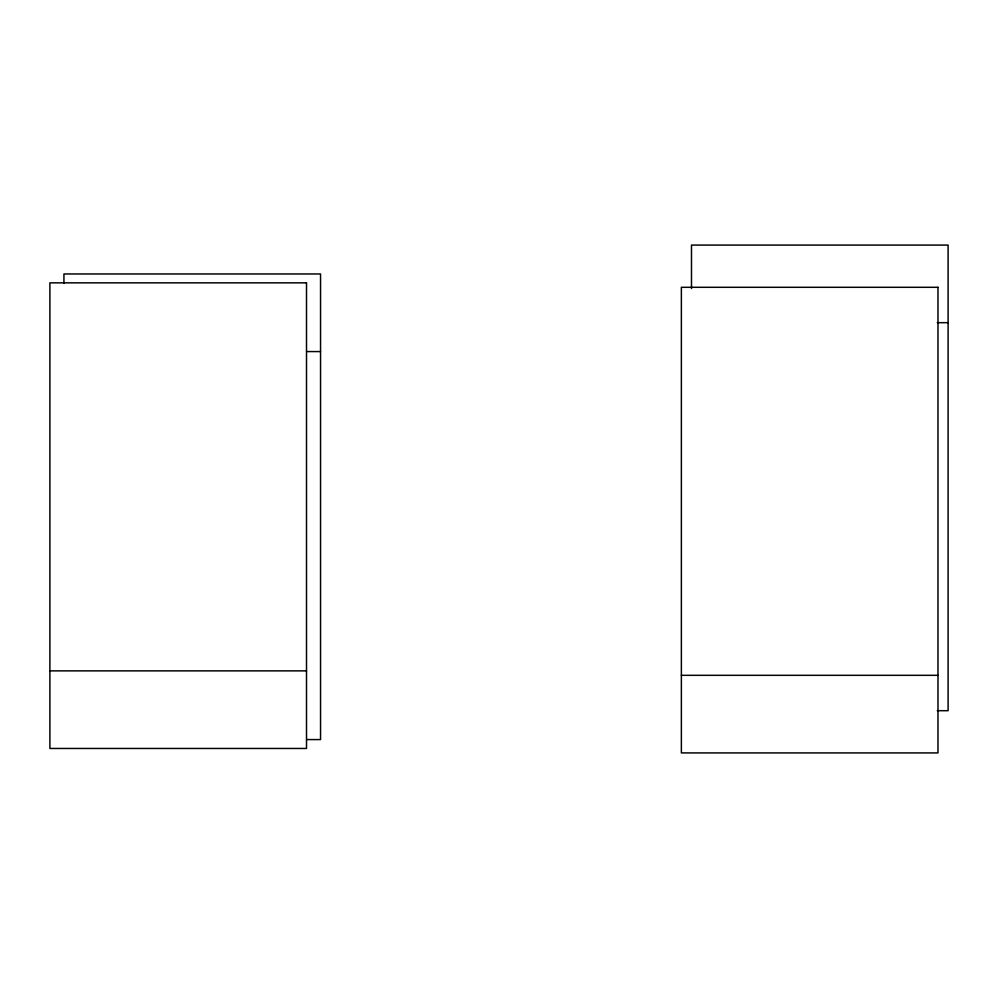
<?xml version="1.0" encoding="UTF-8"?>
<svg xmlns="http://www.w3.org/2000/svg" width="998" height="998" viewBox="0 0 998 998"><rect width="100%" height="100%" fill="white"/><g stroke="black" fill="none" stroke-linecap="round" stroke-linejoin="round"><path stroke-width="1.5" d="M937.284 322.678L948.1 322.678M306.623 351.57L320.545 351.57M49.9 670.868L306.511 670.868M681.372 675.322L937.983 675.322M937.284 710.701L948.1 710.701L948.1 245.084L691.489 245.084L691.489 288.534M306.623 739.58L320.545 739.58L320.545 273.963L63.934 273.963L63.934 283.482M306.511 282.846L49.9 282.846L49.9 748.463L306.511 748.463L306.511 282.846M937.983 287.299L681.372 287.299L681.372 752.916L937.983 752.916L937.983 287.299"/></g></svg>
